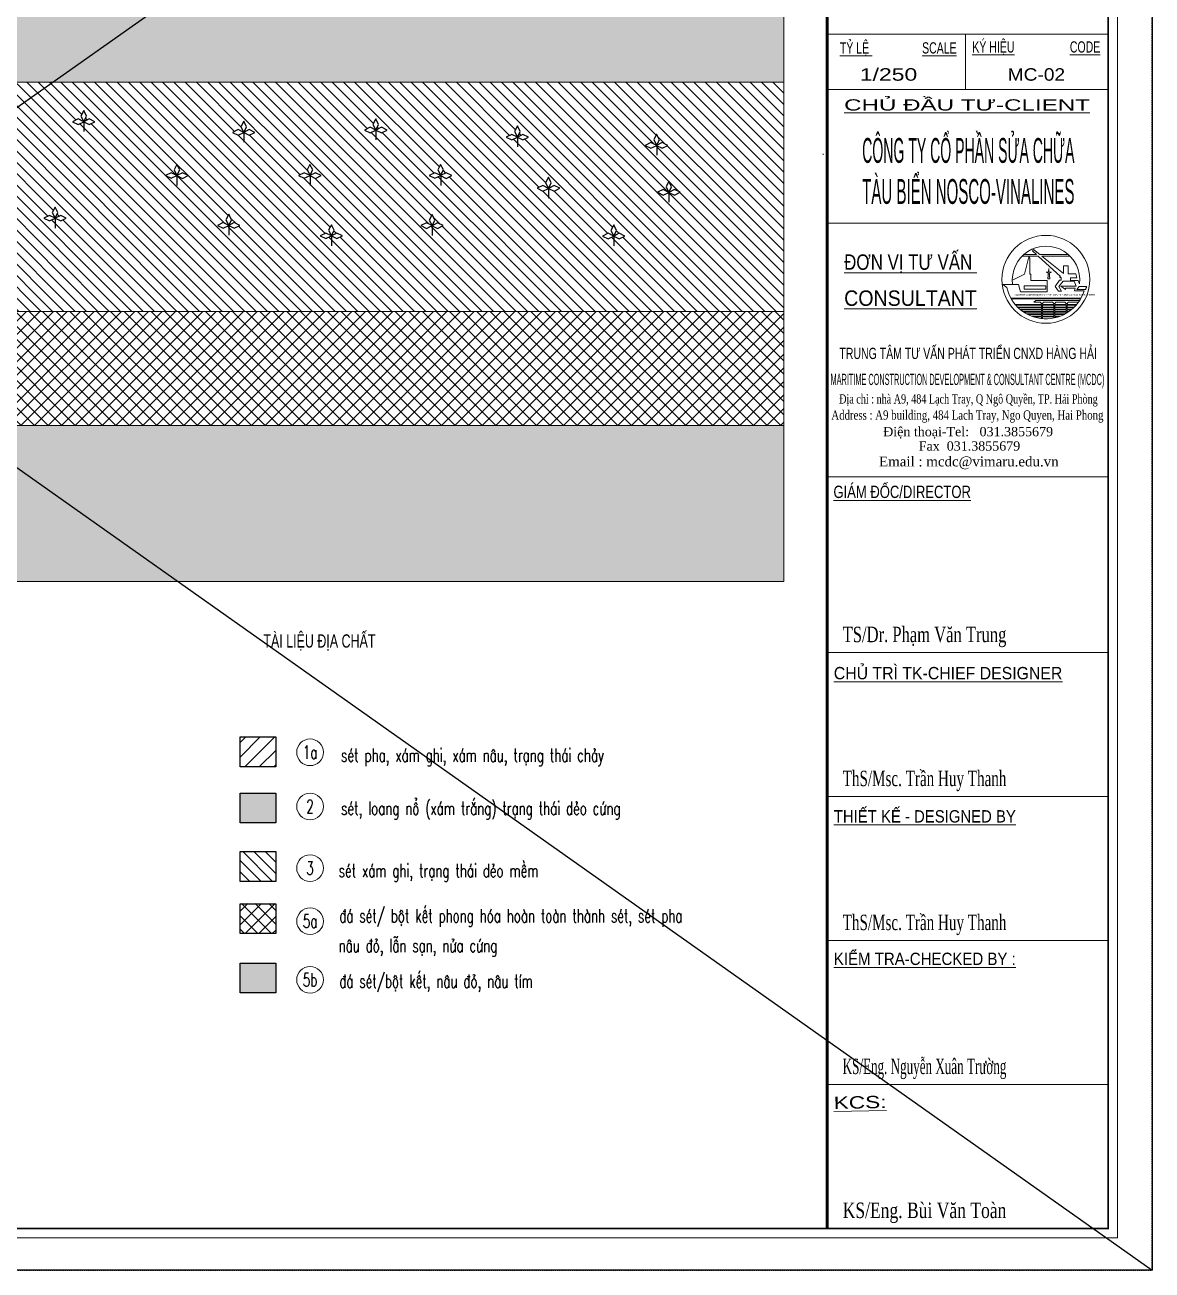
# Model space of a CAD drawing. Header units: millimetres. Extents: x -95488 to 835450, y -398213 to -214134.
# Drawn here: x -30869 to 13196, y -398213 to -349514 of the extents above; entities that cross this region are included whole.
import ezdxf
from ezdxf.enums import TextEntityAlignment as Align

# ---------------------------------------------------------------- set-up
doc = ezdxf.new("R2010")
doc.units = ezdxf.units.MM
doc.header["$MEASUREMENT"] = 0
doc.linetypes.add('HIDDEN', pattern=[0.375, 0.25, -0.125])
doc.layers.add('00 MV', color=3, linetype='Continuous', plot=False)
for name, color, linetype, lineweight in [('01 TEXT', 7, 'Continuous', 13), ('MANH1', 251, 'Continuous', 13), ('TEXT', 2, 'Continuous', 20), ('THAY', 7, 'Continuous', 25), ('THAY1', 9, 'Continuous', 20)]:
    doc.layers.add(name, color=color, linetype=linetype, lineweight=lineweight)
for name, color, linetype in [('Border', 2, 'Continuous'), ('Hatch', 250, 'Continuous'), ('Net vang', 2, 'Continuous')]:
    doc.layers.add(name, color=color, linetype=linetype)
doc.styles.add('GHI_CHU', font='VHARIAL_0.TTF', dxfattribs={"width": 0.8})
doc.styles.add('khung ban ve - kien phat', font='VHBLACK_0.TTF', dxfattribs={"width": 0.6})
doc.styles.add('phuc', font='VNTIME.TTF', dxfattribs={"width": 0.9})
doc.styles.add('TCK', font='VHAVANB_0.TTF', dxfattribs={"width": 0.85, "height": 200})
doc.styles.add('THUONG', font='vnsimli.shx', dxfattribs={"width": 0.55})

msp = doc.modelspace()

# ---------------------------------------------------------------- hatches: boundary and pattern name
at = {"layer": 'Hatch'}
h = msp.add_hatch(dxfattribs=at)
h.set_pattern_fill('ANSI31', color=256, scale=3200, style=0)
h.set_pattern_definition([(45, (0, 58952.28), (-282.8427, 282.8427), [])])
h.paths.add_polyline_path([(-21064.4, -377362.6), (-22450.8, -377362.6), (-22450.8, -378531.6), (-21064.4, -378531.6)])
h.paths.add_polyline_path([(-70038.5, -340652.6), (-81000.8, -340652.6), (-87000.8, -338652.6), (-88000.8, -338652.6), (-88000.8, -348852.6), (-70038.5, -348852.6)])
edge = h.paths.add_edge_path(flags=16)
edge.add_ellipse((-81289.1, -346461.3), major_axis=(803, 0.2), ratio=1, start_angle=0, end_angle=360)
h.paths.add_polyline_path([(-86408.1, -340374.1), (-86408.1, -339374.1), (-83408.1, -340374.1)], flags=16)
h.paths.add_polyline_path([(-57813.1, -340770.9, -0.1300124), (-58296.2, -340452.6), (-59100.8, -340452.6), (-59824.5, -340834.4), (-59668.9, -340952.6), (-60458.9, -340952.6), (-60063.9, -340652.6), (-62291.3, -340652.6), (-64614.1, -340652.6), (-64482.5, -340752.6), (-65272.4, -340752.6), (-65140.8, -340652.6), (-69786.6, -340652.6), (-69786.6, -348852.6), (-58967.6, -348852.6)])
h.paths.add_polyline_path([(-57700.8, -343520.4), (-58462.5, -348852.6), (-57700.8, -348852.6)])
h.paths.add_polyline_path([(-56200.8, -340452.6), (-56609.8, -340452.6, -0.1783779), (-57300.8, -340819.4), (-57300.8, -348852.6), (-56200.8, -348852.6)])
h.paths.add_polyline_path([(-54700.8, -340452.6), (-55800.8, -340452.6), (-55800.8, -348852.6), (-54700.8, -348852.6)])
h.paths.add_polyline_path([(-53200.8, -340452.6), (-54300.8, -340452.6), (-54300.8, -348852.6), (-53200.8, -348852.6)])
h.paths.add_polyline_path([(-51750.8, -340452.6), (-52800.8, -340452.6), (-52800.8, -348852.6), (-51750.8, -348852.6)])
h.paths.add_polyline_path([(-48250.8, -340452.6), (-51250.8, -340452.6), (-51250.8, -348852.6), (-48250.8, -348852.6)])
h.paths.add_polyline_path([(-46820.5, -340452.6), (-47500.8, -340452.6), (-47633.9, -340452.6), (-46433.9, -348852.6), (-21627.7, -348852.6)])
h.paths.add_polyline_path([(-36435.5, -344821.7), (-33435.5, -345821.7), (-36435.5, -345821.7)], flags=16)
h.paths.add_polyline_path([(-47750.8, -343170.4), (-47750.8, -348852.6), (-46939, -348852.6)])
h.paths.add_polyline_path([(-76797.9, -342672.2), (-75203.6, -342672.2), (-75203.6, -343462.8), (-76797.9, -343462.8)], flags=24)
h.paths.add_polyline_path([(-70314.9, -342671.4), (-68686.6, -342671.4), (-68686.6, -343462.8), (-70314.9, -343462.8)], flags=9)
h.paths.add_polyline_path([(-70315.1, -344232.2), (-68686.5, -344232.2), (-68686.5, -345022.8), (-70315.1, -345022.8)], flags=9)
h.paths.add_polyline_path([(-85479.5, -341171.8), (-84994.1, -341171.8), (-84994.1, -340391.8), (-85479.5, -340391.8)], flags=24)
h.paths.add_polyline_path([(-86813.3, -340295.5), (-86472.8, -340295.5), (-86472.8, -339515.5), (-86813.3, -339515.5)], flags=24)
h.paths.add_polyline_path([(-81676.6, -346861.7), (-80901.6, -346861.7), (-80901.6, -346081.7), (-81676.6, -346081.7)], flags=8)
h.paths.add_polyline_path([(-63797.9, -342672.2), (-62203.6, -342672.2), (-62203.6, -343462.8), (-63797.9, -343462.8)], flags=24)
h.paths.add_polyline_path([(-58282.3, -342672.2), (-57219.3, -342672.2), (-57219.3, -343462.8), (-58282.3, -343462.8)], flags=9)
h.paths.add_polyline_path([(-62355.3, -342060.8), (-60292.6, -342060.8), (-60292.6, -341280.8), (-62355.3, -341280.8)], flags=24)
h.paths.add_polyline_path([(-67157.1, -341885.1), (-65416.3, -341885.1), (-65416.3, -341105.1), (-67157.1, -341105.1)], flags=24)
h.paths.add_polyline_path([(-57406.5, -342672.2), (-56095, -342672.2), (-56095, -343462.8), (-57406.5, -343462.8)], flags=9)
h.paths.add_polyline_path([(-55906.5, -342672.2), (-54595, -342672.2), (-54595, -343462.8), (-55906.5, -343462.8)], flags=9)
h.paths.add_polyline_path([(-54406.5, -342672.2), (-53095, -342672.2), (-53095, -343462.8), (-54406.5, -343462.8)], flags=9)
h.paths.add_polyline_path([(-53547.9, -344232.2), (-51953.6, -344232.2), (-51953.6, -345022.8), (-53547.9, -345022.8)], flags=9)
h.paths.add_polyline_path([(-52906.5, -342672.2), (-51595, -342672.2), (-51595, -343462.8), (-52906.5, -343462.8)], flags=9)
h.paths.add_polyline_path([(-50423.5, -342671.4), (-49078, -342671.4), (-49078, -343462.8), (-50423.5, -343462.8)], flags=24)
h.paths.add_polyline_path([(-45569.4, -347596.5), (-39846.9, -347596.5), (-39846.9, -346556.5), (-45569.4, -346556.5)], flags=24)
h.paths.add_polyline_path([(-35506.9, -346619.4), (-35021.5, -346619.4), (-35021.5, -345839.4), (-35506.9, -345839.4)], flags=24)
h.paths.add_polyline_path([(-36840.7, -345743.1), (-36500.2, -345743.1), (-36500.2, -344963.1), (-36840.7, -344963.1)], flags=24)
h = msp.add_hatch(dxfattribs=at)
h.set_pattern_fill('ANSI33', color=256, scale=2200, style=0)
h.set_pattern_definition([(45, (0, 58952.3), (-388.9087, 388.9087), []), (45, (388.9, 58952.3), (-388.9087, 388.9087), [275, -137.5])])
h.paths.add_polyline_path([(-21064.4, -380725.7), (-21064.4, -379556.7), (-22450.8, -379556.7), (-22450.8, -380725.7)])
h.paths.add_polyline_path([(-1197.8, -351752.7), (-1197.8, -349152.6), (-10063.1, -349152.6), (-10063.1, -349156), (-12937.5, -349156), (-12937.5, -349152.6), (-16000.8, -349152.6), (-20728, -349152.6), (-21627.7, -348852.6), (-46433.9, -348852.6), (-46019.7, -351752.6)])
h.paths.add_polyline_path([(-46939, -348852.6), (-47750.8, -348852.6), (-47750.8, -351752.6), (-46524.7, -351752.6)])
h.paths.add_polyline_path([(-48250.8, -351752.6), (-48250.8, -348852.6), (-51250.8, -348852.6), (-51250.8, -351752.6)])
h.paths.add_polyline_path([(-51750.8, -348852.6), (-52800.8, -348852.6), (-52800.8, -351752.6), (-51750.8, -351752.6)])
h.paths.add_polyline_path([(-53200.8, -348852.6), (-54300.8, -348852.6), (-54300.8, -351752.6), (-53200.8, -351752.6)])
h.paths.add_polyline_path([(-55800.8, -351752.6), (-54700.8, -351752.6), (-54700.8, -348852.6), (-55800.8, -348852.6)])
h.paths.add_polyline_path([(-56200.8, -348852.6), (-57300.8, -348852.6), (-57300.8, -351752.6), (-56200.8, -351752.6)])
h.paths.add_polyline_path([(-57700.8, -351752.6), (-57700.8, -348852.6), (-58462.5, -348852.6), (-58876.8, -351752.6)])
h.paths.add_polyline_path([(-59381.9, -351752.6), (-58967.6, -348852.6), (-69786.6, -348852.6), (-69786.6, -351752.6)])
h.paths.add_polyline_path([(-70038.5, -351752.6), (-70038.5, -348852.6), (-88000.8, -348852.6), (-88000.8, -351752.6)])
h.paths.add_polyline_path([(-81531.7, -350892.6), (-81046.4, -350892.6), (-81046.4, -350112.6), (-81531.7, -350112.6)], flags=24)
h = msp.add_hatch(dxfattribs=at)
h.set_pattern_fill('ANSI31', color=256, scale=2500, angle=90, style=0)
h.set_pattern_definition([(135, (0, 58952.28), (-220.97087, -220.97087), [])])
h.paths.add_polyline_path([(-21064.4, -381846.1), (-22450.8, -381846.1), (-22450.8, -383015.1), (-21064.4, -383015.1)])
h.paths.add_polyline_path([(-1197.8, -353152.6), (-1197.8, -351752.7), (-46019.7, -351752.6), (-44739, -360717), (-1197.8, -360717)])
h.paths.add_polyline_path([(-21876.3, -353718.2), (-22096.3, -353828.2), (-22314.9, -353721.2), (-22536.3, -353828), (-22756.3, -353718.2), (-22536.3, -353608.2), (-22313.5, -353718.8), (-22312.9, -353717.5), (-22424.8, -353501.3), (-22314.8, -353281.3), (-22204.8, -353501.3), (-22311.7, -353715.2), (-22311.7, -353719.7), (-22096.3, -353608.2)], flags=16)
h.paths.add_polyline_path([(-20167.5, -355404.7), (-19947.6, -355294.7), (-19724.7, -355405.3), (-19724.1, -355404), (-19836, -355187.7), (-19726, -354967.7), (-19616, -355187.7), (-19722.9, -355401.7), (-19722.9, -355406.2), (-19507.5, -355294.7), (-19287.5, -355404.7), (-19507.6, -355514.7), (-19726.1, -355407.7), (-19947.5, -355514.5)], flags=16)
h.paths.add_polyline_path([(-22901.3, -356919.7), (-22791.3, -357139.7), (-22898.3, -357353.6), (-22898.3, -357358.1), (-22682.8, -357246.6), (-22462.8, -357356.6), (-22682.9, -357466.6), (-22901.4, -357359.6), (-23122.9, -357466.5), (-23342.8, -357356.6), (-23122.9, -357246.6), (-22900.1, -357357.2), (-22899.4, -357355.9), (-23011.3, -357139.7)], flags=16)
h.paths.add_polyline_path([(-24488.4, -355404.7), (-24708.4, -355514.7), (-24927, -355407.7), (-25148.4, -355514.5), (-25368.4, -355404.7), (-25148.4, -355294.7), (-24925.6, -355405.3), (-24925, -355404), (-25036.9, -355187.7), (-24926.9, -354967.7), (-24816.9, -355187.7), (-24923.8, -355401.7), (-24923.8, -355406.2), (-24708.4, -355294.7)], flags=16)
h.paths.add_polyline_path([(-18889.1, -357326.9), (-18779.1, -357546.9), (-18886.1, -357760.8), (-18886.1, -357765.3), (-18670.6, -357653.8), (-18450.6, -357763.8), (-18670.7, -357873.8), (-18889.2, -357766.8), (-19110.7, -357873.7), (-19330.6, -357763.8), (-19110.7, -357653.8), (-18887.9, -357764.4), (-18887.2, -357763.1), (-18999.1, -357546.9)], flags=16)
h.paths.add_polyline_path([(-17593.2, -353625.2), (-17373.2, -353515.2), (-17150.4, -353625.8), (-17149.8, -353624.5), (-17261.6, -353408.3), (-17151.6, -353188.3), (-17041.6, -353408.3), (-17148.6, -353622.2), (-17148.6, -353626.7), (-16933.2, -353515.2), (-16713.2, -353625.2), (-16933.2, -353735.2), (-17151.8, -353628.2), (-17373.2, -353735.1)], flags=16)
h.paths.add_polyline_path([(-15059.5, -355404.7), (-14839.6, -355294.7), (-14616.8, -355405.3), (-14616.1, -355404), (-14728, -355187.7), (-14618, -354967.7), (-14508, -355187.7), (-14615, -355401.7), (-14615, -355406.2), (-14399.5, -355294.7), (-14179.5, -355404.7), (-14399.6, -355514.7), (-14618.1, -355407.7), (-14839.6, -355514.5)], flags=16)
h.paths.add_polyline_path([(-15395.2, -357363.9), (-15175.3, -357253.9), (-14952.5, -357364.5), (-14951.8, -357363.2), (-15063.7, -357147), (-14953.7, -356927), (-14843.7, -357147), (-14950.7, -357360.9), (-14950.7, -357365.4), (-14735.2, -357253.9), (-14515.2, -357363.9), (-14735.3, -357473.9), (-14953.8, -357367), (-15175.2, -357473.8)], flags=16)
h.paths.add_polyline_path([(-28131.2, -353302.3), (-28351.3, -353412.3), (-28569.8, -353305.3), (-28791.3, -353412.2), (-29011.2, -353302.3), (-28791.3, -353192.3), (-28568.5, -353302.9), (-28567.8, -353301.6), (-28679.7, -353085.4), (-28569.7, -352865.4), (-28459.7, -353085.4), (-28566.7, -353299.3), (-28566.7, -353303.8), (-28351.2, -353192.3)], flags=16)
h.paths.add_polyline_path([(-29250.2, -357073), (-29470.3, -357182.9), (-29688.8, -357076), (-29910.3, -357182.8), (-30130.2, -357073), (-29910.3, -356962.9), (-29687.5, -357073.5), (-29686.8, -357072.2), (-29798.7, -356856), (-29688.7, -356636), (-29578.7, -356856), (-29685.7, -357069.9), (-29685.7, -357074.4), (-29470.2, -356963)], flags=16)
h.paths.add_polyline_path([(-12057.9, -353904.1), (-11838, -353794.1), (-11615.2, -353904.7), (-11614.5, -353903.4), (-11726.4, -353687.2), (-11616.4, -353467.2), (-11506.4, -353687.2), (-11613.4, -353901.1), (-11613.4, -353905.6), (-11397.9, -353794.1), (-11177.9, -353904.1), (-11398, -354014.1), (-11616.5, -353907.1), (-11838, -354014)], flags=16)
h.paths.add_polyline_path([(-10843.4, -355905.7), (-10623.4, -355795.7), (-10400.6, -355906.3), (-10400, -355905), (-10511.9, -355688.8), (-10401.9, -355468.8), (-10291.9, -355688.8), (-10398.8, -355902.7), (-10398.8, -355907.2), (-10183.4, -355795.7), (-9963.4, -355905.7), (-10183.4, -356015.7), (-10402, -355908.7), (-10623.4, -356015.6)], flags=16)
h.paths.add_polyline_path([(-32149.4, -355110.8), (-32369.5, -355220.7), (-32588, -355113.8), (-32809.4, -355220.6), (-33029.4, -355110.8), (-32809.5, -355000.7), (-32586.7, -355111.4), (-32586, -355110), (-32697.9, -354893.8), (-32587.9, -354673.8), (-32477.9, -354893.8), (-32584.8, -355107.7), (-32584.8, -355112.3), (-32369.4, -355000.8)], flags=16)
h.paths.add_polyline_path([(-34143.1, -353568.9), (-34363.2, -353678.9), (-34581.7, -353571.9), (-34803.1, -353678.8), (-35023.1, -353568.9), (-34803.2, -353458.9), (-34580.4, -353569.5), (-34579.7, -353568.2), (-34691.6, -353352), (-34581.6, -353132), (-34471.6, -353352), (-34578.6, -353565.9), (-34578.6, -353570.4), (-34363.1, -353458.9)], flags=16)
h.paths.add_polyline_path([(-34283.9, -356361.4), (-34504, -356471.4), (-34722.5, -356364.4), (-34943.9, -356471.2), (-35163.9, -356361.4), (-34944, -356251.4), (-34721.2, -356362), (-34720.5, -356360.7), (-34832.4, -356144.4), (-34722.4, -355924.4), (-34612.4, -356144.4), (-34719.3, -356358.4), (-34719.3, -356362.9), (-34503.9, -356251.4)], flags=16)
h.paths.add_polyline_path([(-8293.8, -357775.6), (-8073.9, -357665.6), (-7851.1, -357776.2), (-7850.4, -357774.9), (-7962.3, -357558.7), (-7852.3, -357338.7), (-7742.3, -357558.7), (-7849.3, -357772.6), (-7849.3, -357777.1), (-7633.8, -357665.6), (-7413.9, -357775.6), (-7633.9, -357885.6), (-7852.4, -357778.6), (-8073.9, -357885.4)], flags=16)
h.paths.add_polyline_path([(-6615.7, -354229.5), (-6395.8, -354119.5), (-6173, -354230.1), (-6172.3, -354228.8), (-6284.2, -354012.6), (-6174.2, -353792.6), (-6064.2, -354012.6), (-6171.2, -354226.5), (-6171.2, -354231), (-5955.7, -354119.5), (-5735.7, -354229.5), (-5955.8, -354339.5), (-6174.3, -354232.5), (-6395.8, -354339.3)], flags=16)
h.paths.add_polyline_path([(-6137.4, -356061.1), (-5917.5, -355951.1), (-5694.7, -356061.7), (-5694, -356060.4), (-5805.9, -355844.2), (-5695.9, -355624.2), (-5585.9, -355844.2), (-5692.9, -356058.1), (-5692.9, -356062.6), (-5477.4, -355951.1), (-5257.4, -356061.1), (-5477.5, -356171.1), (-5696, -356064.1), (-5917.5, -356171)], flags=16)
h.paths.add_polyline_path([(-39241.9, -355574.1), (-39462, -355684.1), (-39680.5, -355577.1), (-39901.9, -355684), (-40121.9, -355574.1), (-39902, -355464.1), (-39679.1, -355574.7), (-39678.5, -355573.4), (-39790.4, -355357.2), (-39680.4, -355137.2), (-39570.4, -355357.2), (-39677.3, -355571.1), (-39677.3, -355575.6), (-39461.9, -355464.1)], flags=16)
h.paths.add_polyline_path([(-41126.8, -353039.6), (-41346.9, -353149.6), (-41565.4, -353042.6), (-41786.9, -353149.5), (-42006.8, -353039.6), (-41786.9, -352929.6), (-41564.1, -353040.2), (-41563.4, -353038.9), (-41675.3, -352822.7), (-41565.3, -352602.7), (-41455.3, -352822.7), (-41562.3, -353036.6), (-41562.3, -353041.1), (-41346.8, -352929.6)], flags=16)
h.paths.add_polyline_path([(-41980.5, -356986.9), (-42200.6, -357096.9), (-42419.1, -356990), (-42640.6, -357096.8), (-42860.5, -356986.9), (-42640.6, -356876.9), (-42417.8, -356987.5), (-42417.1, -356986.2), (-42529, -356770), (-42419, -356550), (-42309, -356770), (-42416, -356983.9), (-42416, -356988.4), (-42200.5, -356876.9)], flags=16)
h.paths.add_polyline_path([(-43835.2, -355306.1), (-44055.3, -355416.1), (-44273.8, -355309.1), (-44495.3, -355416), (-44715.2, -355306.1), (-44495.3, -355196.1), (-44272.5, -355306.7), (-44271.8, -355305.4), (-44383.7, -355089.2), (-44273.7, -354869.2), (-44163.7, -355089.2), (-44270.7, -355303.1), (-44270.7, -355307.6), (-44055.2, -355196.1)], flags=16)
h.paths.add_polyline_path([(-46524.7, -351752.6), (-47750.8, -351752.6), (-47750.8, -360717), (-45244.1, -360717)])
h.paths.add_polyline_path([(-48250.8, -351752.6), (-51250.8, -351752.6), (-51250.8, -360717), (-48250.8, -360717)])
h.paths.add_polyline_path([(-51750.8, -353869.5), (-51828.1, -353908.1), (-52046.7, -353801.2), (-52268.1, -353908), (-52488.1, -353798.2), (-52268.1, -353688.1), (-52045.3, -353798.8), (-52044.6, -353797.4), (-52156.5, -353581.2), (-52046.5, -353361.2), (-51936.5, -353581.2), (-52043.5, -353795.1), (-52043.5, -353799.6), (-51828.1, -353688.2), (-51750.8, -353726.8), (-51750.8, -351752.6), (-52800.8, -351752.6), (-52800.8, -360717), (-51750.8, -360717)])
h.paths.add_polyline_path([(-53200.8, -351752.6), (-54300.8, -351752.6), (-54300.8, -360717), (-53200.8, -360717)])
h.paths.add_polyline_path([(-53836.6, -355149.2), (-54058, -355256), (-54278, -355146.2), (-54058.1, -355036.1), (-53835.3, -355146.8), (-53834.6, -355145.4), (-53946.5, -354929.2), (-53836.5, -354709.2), (-53726.5, -354929.2), (-53833.4, -355143.1), (-53833.4, -355147.7), (-53618, -355036.2), (-53398, -355146.2), (-53618.1, -355256.1)], flags=16)
h.paths.add_polyline_path([(-54700.8, -351752.6), (-55800.8, -351752.6), (-55800.8, -352827.3), (-55595.3, -352929.3), (-55594.7, -352928), (-55706.5, -352711.8), (-55596.5, -352491.8), (-55486.5, -352711.8), (-55593.5, -352925.7), (-55593.5, -352930.2), (-55378.1, -352818.7), (-55158.1, -352928.7), (-55378.1, -353038.7), (-55596.7, -352931.8), (-55800.8, -353030.2), (-55800.8, -360717), (-54700.8, -360717)])
h.paths.add_polyline_path([(-56200.8, -351752.6), (-57300.8, -351752.6), (-57300.8, -360717), (-56200.8, -360717)])
h.paths.add_polyline_path([(-57700.8, -351752.6), (-58876.8, -351752.6), (-60157.4, -360717), (-57700.8, -360717)])
h.paths.add_polyline_path([(-58197.8, -355974.9), (-58419.3, -356081.7), (-58639.2, -355971.9), (-58419.3, -355861.8), (-58196.5, -355972.5), (-58195.8, -355971.1), (-58307.7, -355754.9), (-58197.7, -355534.9), (-58087.7, -355754.9), (-58194.7, -355968.8), (-58194.7, -355973.4), (-57979.2, -355861.9), (-57759.2, -355971.9), (-57979.3, -356081.8)], flags=16)
h.paths.add_polyline_path([(-59563.1, -353021), (-59630.4, -352988.1), (-59851.9, -353094.9), (-60071.9, -352985.1), (-59851.9, -352875), (-59629.1, -352985.7), (-59628.4, -352984.3), (-59740.3, -352768.1), (-59630.3, -352548.1), (-59525.5, -352757.8), (-59381.9, -351752.6), (-69786.6, -351752.6), (-69786.6, -360717), (-60662.5, -360717)])
h.paths.add_polyline_path([(-66410.3, -356168.7), (-66630.3, -356278.7), (-66848.9, -356171.7), (-67070.3, -356278.6), (-67290.3, -356168.7), (-67070.3, -356058.7), (-66847.5, -356169.3), (-66846.9, -356168), (-66958.8, -355951.8), (-66848.8, -355731.8), (-66738.8, -355951.8), (-66845.7, -356165.7), (-66845.7, -356170.2), (-66630.3, -356058.7)], flags=16)
h.paths.add_polyline_path([(-63085.8, -354506.4), (-63307.3, -354613.2), (-63527.2, -354503.3), (-63307.3, -354393.3), (-63084.5, -354503.9), (-63083.8, -354502.6), (-63195.7, -354286.4), (-63085.7, -354066.4), (-62975.7, -354286.4), (-63082.7, -354500.3), (-63082.7, -354504.8), (-62867.2, -354393.3), (-62647.2, -354503.3), (-62867.3, -354613.3)], flags=16)
h.paths.add_polyline_path([(-68064.4, -352529.1), (-68285.8, -352635.9), (-68505.8, -352526), (-68285.8, -352416), (-68063, -352526.6), (-68062.3, -352525.3), (-68174.2, -352309.1), (-68064.2, -352089.1), (-67954.2, -352309.1), (-68061.2, -352523), (-68061.2, -352527.5), (-67845.8, -352416), (-67625.8, -352526), (-67845.8, -352636)], flags=16)
h.paths.add_polyline_path([(-70038.5, -351752.6), (-88000.8, -351752.6), (-88000.8, -360717), (-70038.5, -360717)])
h.paths.add_polyline_path([(-74293.7, -356232.4), (-74515.1, -356339.3), (-74735.1, -356229.4), (-74515.2, -356119.4), (-74292.4, -356230), (-74291.7, -356228.7), (-74403.6, -356012.5), (-74293.6, -355792.5), (-74183.6, -356012.5), (-74290.5, -356226.4), (-74290.5, -356230.9), (-74075.1, -356119.4), (-73855.1, -356229.4), (-74075.2, -356339.4)], flags=16)
h.paths.add_polyline_path([(-79368.3, -354745), (-79589.8, -354851.8), (-79809.8, -354742), (-79589.8, -354632), (-79367, -354742.6), (-79366.3, -354741.3), (-79478.2, -354525.1), (-79368.2, -354305.1), (-79258.2, -354525.1), (-79365.2, -354739), (-79365.2, -354743.5), (-79149.8, -354632), (-78929.8, -354742), (-79149.8, -354852)], flags=16)
h.paths.add_polyline_path([(-76329.6, -352771.9), (-76551.1, -352878.7), (-76771, -352768.9), (-76551.1, -352658.9), (-76328.3, -352769.5), (-76327.6, -352768.2), (-76439.5, -352552), (-76329.5, -352332), (-76219.5, -352552), (-76326.5, -352765.9), (-76326.5, -352770.4), (-76111, -352658.9), (-75891, -352768.9), (-76111.1, -352878.9)], flags=16)
h.paths.add_polyline_path([(-71362.2, -354408.1), (-71142.2, -354298.1), (-70919.4, -354408.7), (-70918.7, -354407.4), (-71030.6, -354191.2), (-70920.6, -353971.2), (-70810.6, -354191.2), (-70917.6, -354405.1), (-70917.6, -354409.6), (-70702.2, -354298.1), (-70482.2, -354408.1), (-70702.2, -354518.1), (-70920.7, -354411.1), (-71142.2, -354517.9)], flags=16)
h.paths.add_polyline_path([(-82566.7, -356097.6), (-82786.8, -356207.5), (-83005.3, -356100.6), (-83226.8, -356207.4), (-83446.7, -356097.6), (-83226.8, -355987.5), (-83004, -356098.2), (-83003.3, -356096.8), (-83115.2, -355880.6), (-83005.2, -355660.6), (-82895.2, -355880.6), (-83002.2, -356094.6), (-83002.2, -356099.1), (-82786.7, -355987.6)], flags=16)
h.paths.add_polyline_path([(-84061.5, -352992.2), (-84281.5, -353102.1), (-84500, -352995.2), (-84721.5, -353102), (-84941.5, -352992.2), (-84721.5, -352882.1), (-84498.7, -352992.7), (-84498, -352991.4), (-84609.9, -352775.2), (-84499.9, -352555.2), (-84389.9, -352775.2), (-84496.9, -352989.1), (-84496.9, -352993.6), (-84281.5, -352882.2)], flags=16)
h.paths.add_polyline_path([(-45725.1, -353190.6), (-45400.6, -354034.2), (-44672.6, -353754.2), (-44997, -352910.6)], flags=24)
h.paths.add_polyline_path([(-60010.3, -355178.4), (-59869.5, -354285.6), (-60640, -354164.2), (-60780.7, -355056.9)], flags=24)
h.paths.add_polyline_path([(-81531.7, -355092.6), (-81046.4, -355092.6), (-81046.4, -354312.6), (-81531.7, -354312.6)], flags=24)
h = msp.add_hatch(dxfattribs=at)
h.set_pattern_fill('ANSI37', color=256, scale=3000, style=0)
h.set_pattern_definition([(45, (0, -93909.34), (-265.16504, 265.16504), []), (135, (0, -93909.34), (-265.16504, -265.16504), [])])
h.paths.add_polyline_path([(-21064.4, -383876.8), (-22450.8, -383876.8), (-22450.8, -385045.8), (-21064.4, -385045.8)])
h.paths.add_polyline_path([(-1197.8, -365175.5), (-1197.8, -360717), (-44739, -360717), (-44656.2, -361297.1), (-45151.1, -361367.9), (-45244.1, -360717), (-47750.8, -360717), (-47750.8, -361552.6), (-48250.8, -361552.6), (-48250.8, -360717), (-49550.8, -360717), (-49550.8, -361552.6), (-49950.8, -361552.6), (-49950.8, -360717), (-51250.8, -360717), (-51250.8, -361552.6), (-51750.8, -361552.6), (-51750.8, -360717), (-52800.8, -360717), (-52800.8, -361552.6), (-53200.8, -361552.6), (-53200.8, -360717), (-54300.8, -360717), (-54300.8, -361552.6), (-54700.8, -361552.6), (-54700.8, -360717), (-55800.8, -360717), (-55800.8, -361552.6), (-56200.8, -361552.6), (-56200.8, -360717), (-57300.8, -360717), (-57300.8, -362152.6), (-57700.8, -362152.6), (-57700.8, -360717), (-60157.4, -360717), (-60350.4, -362067.9), (-60845.4, -361997.1), (-60662.5, -360717), (-69786.6, -360717), (-69786.6, -365175.5)])
h.paths.add_polyline_path([(-70038.5, -365175.5), (-70038.5, -360717), (-88000.8, -360717), (-88000.8, -365175.5)])
edge = h.paths.add_edge_path(flags=16)
edge.add_ellipse((-81289.1, -363392.2), major_axis=(-802.9, 4.3), ratio=1, start_angle=0, end_angle=360)
h.paths.add_polyline_path([(-81708.8, -363792.6), (-80869.4, -363792.6), (-80869.4, -363012.6), (-81708.8, -363012.6)], flags=8)
h = msp.add_hatch(dxfattribs=at)
h.set_pattern_fill('DASH', color=256, scale=5000, style=0)
h.set_pattern_definition([(0, (0, -93909.34), (625, 625), [625, -625])])
h.paths.add_polyline_path([(-21064.4, -386200.5), (-22450.8, -386200.5), (-22450.8, -387369.5), (-21064.4, -387369.5)])
h.paths.add_polyline_path([(-70038.5, -365175.5), (-88000.8, -365175.5), (-88000.8, -371288.6), (-70038.5, -371288.6)])
edge = h.paths.add_edge_path(flags=16)
edge.add_ellipse((-81289.1, -368590.6), major_axis=(-802.9, 4.3), ratio=1, start_angle=0, end_angle=360)
h.paths.add_polyline_path([(-1197.8, -371288.6), (-1197.8, -365175.5), (-69786.6, -365175.5), (-69786.6, -371288.6)])
h.paths.add_polyline_path([(-81692.7, -368991), (-80885.5, -368991), (-80885.5, -368211), (-81692.7, -368211)], flags=8)

# ---------------------------------------------------------------- linework, layer by layer
at = {"color": 7}
for points in [[(-28569.7, -353305.4), (-28351.3, -353412.3), (-28131.2, -353302.3), (-28351.2, -353192.3), (-28569.7, -353305.4), (-28459.7, -353085.4), (-28569.7, -352865.4), (-28679.7, -353085.4), (-28566.7, -353303.8), (-28791.3, -353192.3), (-29011.2, -353302.3), (-28791.3, -353412.2), (-28566.7, -353303.8), (-28566.7, -353687.2)], [(-22314.8, -353721.3), (-22096.3, -353828.2), (-21876.3, -353718.2), (-22096.3, -353608.2), (-22314.8, -353721.3), (-22204.8, -353501.3), (-22314.8, -353281.3), (-22424.8, -353501.3), (-22311.7, -353719.7), (-22536.3, -353608.2), (-22756.3, -353718.2), (-22536.3, -353828), (-22311.7, -353719.7), (-22311.7, -354103.1)], [(-17151.6, -353628.3), (-16933.2, -353735.2), (-16713.2, -353625.2), (-16933.2, -353515.2), (-17151.6, -353628.3), (-17041.6, -353408.3), (-17151.6, -353188.3), (-17261.6, -353408.3), (-17148.6, -353626.7), (-17373.2, -353515.2), (-17593.2, -353625.2), (-17373.2, -353735.1), (-17148.6, -353626.7), (-17148.6, -354010.1)], [(-11616.4, -353907.2), (-11398, -354014.1), (-11177.9, -353904.1), (-11397.9, -353794.1), (-11616.4, -353907.2), (-11506.4, -353687.2), (-11616.4, -353467.2), (-11726.4, -353687.2), (-11613.4, -353905.6), (-11838, -353794.1), (-12057.9, -353904.1), (-11838, -354014), (-11613.4, -353905.6), (-11613.4, -354289)], [(-6174.2, -354232.6), (-5955.8, -354339.5), (-5735.7, -354229.5), (-5955.7, -354119.5), (-6174.2, -354232.6), (-6064.2, -354012.6), (-6174.2, -353792.6), (-6284.2, -354012.6), (-6171.2, -354231), (-6395.8, -354119.5), (-6615.7, -354229.5), (-6395.8, -354339.3), (-6171.2, -354231), (-6171.2, -354614.4)], [(-24926.9, -355407.7), (-24708.4, -355514.7), (-24488.4, -355404.7), (-24708.4, -355294.7), (-24926.9, -355407.7), (-24816.9, -355187.7), (-24926.9, -354967.7), (-25036.9, -355187.7), (-24923.8, -355406.2), (-25148.4, -355294.7), (-25368.4, -355404.7), (-25148.4, -355514.5), (-24923.8, -355406.2), (-24923.8, -355789.6)], [(-19726, -355407.7), (-19507.6, -355514.7), (-19287.5, -355404.7), (-19507.5, -355294.7), (-19726, -355407.7), (-19616, -355187.7), (-19726, -354967.7), (-19836, -355187.7), (-19722.9, -355406.2), (-19947.6, -355294.7), (-20167.5, -355404.7), (-19947.5, -355514.5), (-19722.9, -355406.2), (-19722.9, -355789.6)], [(-14618, -355407.7), (-14399.6, -355514.7), (-14179.5, -355404.7), (-14399.5, -355294.7), (-14618, -355407.7), (-14508, -355187.7), (-14618, -354967.7), (-14728, -355187.7), (-14615, -355406.2), (-14839.6, -355294.7), (-15059.5, -355404.7), (-14839.6, -355514.5), (-14615, -355406.2), (-14615, -355789.6)], [(-10401.9, -355908.8), (-10183.4, -356015.7), (-9963.4, -355905.7), (-10183.4, -355795.7), (-10401.9, -355908.8), (-10291.9, -355688.8), (-10401.9, -355468.8), (-10511.9, -355688.8), (-10398.8, -355907.2), (-10623.4, -355795.7), (-10843.4, -355905.7), (-10623.4, -356015.6), (-10398.8, -355907.2), (-10398.8, -356290.6)], [(-5695.9, -356064.2), (-5477.5, -356171.1), (-5257.4, -356061.1), (-5477.4, -355951.1), (-5695.9, -356064.2), (-5585.9, -355844.2), (-5695.9, -355624.2), (-5805.9, -355844.2), (-5692.9, -356062.6), (-5917.5, -355951.1), (-6137.4, -356061.1), (-5917.5, -356171), (-5692.9, -356062.6), (-5692.9, -356446)], [(-29688.7, -357076), (-29470.3, -357182.9), (-29250.2, -357073), (-29470.2, -356963), (-29688.7, -357076), (-29578.7, -356856), (-29688.7, -356636), (-29798.7, -356856), (-29685.7, -357074.4), (-29910.3, -356962.9), (-30130.2, -357073), (-29910.3, -357182.8), (-29685.7, -357074.4), (-29685.7, -357457.9)], [(-22901.3, -357359.7), (-22682.9, -357466.6), (-22462.8, -357356.6), (-22682.8, -357246.6), (-22901.3, -357359.7), (-22791.3, -357139.7), (-22901.3, -356919.7), (-23011.3, -357139.7), (-22898.3, -357358.1), (-23122.9, -357246.6), (-23342.8, -357356.6), (-23122.9, -357466.5), (-22898.3, -357358.1), (-22898.3, -357741.5)], [(-14953.7, -357367), (-14735.3, -357473.9), (-14515.2, -357363.9), (-14735.2, -357253.9), (-14953.7, -357367), (-14843.7, -357147), (-14953.7, -356927), (-15063.7, -357147), (-14950.7, -357365.4), (-15175.3, -357253.9), (-15395.2, -357363.9), (-15175.2, -357473.8), (-14950.7, -357365.4), (-14950.7, -357748.9)], [(-18889.1, -357766.9), (-18670.7, -357873.8), (-18450.6, -357763.8), (-18670.6, -357653.8), (-18889.1, -357766.9), (-18779.1, -357546.9), (-18889.1, -357326.9), (-18999.1, -357546.9), (-18886.1, -357765.3), (-19110.7, -357653.8), (-19330.6, -357763.8), (-19110.7, -357873.7), (-18886.1, -357765.3), (-18886.1, -358148.8)], [(-7852.3, -357778.7), (-7633.9, -357885.6), (-7413.9, -357775.6), (-7633.8, -357665.6), (-7852.3, -357778.7), (-7742.3, -357558.7), (-7852.3, -357338.7), (-7962.3, -357558.7), (-7849.3, -357777.1), (-8073.9, -357665.6), (-8293.8, -357775.6), (-8073.9, -357885.4), (-7849.3, -357777.1), (-7849.3, -358160.5)]]:
    msp.add_lwpolyline(points, dxfattribs=at)
at = {"color": 4}
msp.add_open_spline([(320.9, -354567.2), (330.6, -354567.2), (340.4, -354567.2), (350.1, -354567.2)], degree=3, dxfattribs=at)
at = {"layer": '00 MV', "color": 3, "linetype": 'HIDDEN', "ltscale": 0.1}
msp.add_lwpolyline([(-95488.4, -398212.6), (13196.2, -398212.6), (13196.2, -321364.9), (-95488.4, -321364.9)], close=True, dxfattribs=at)
at = {"layer": '01 TEXT', "color": 7}
for p, q in [((11475.6, -349872.3), (496.1, -349872.3)), ((11475.6, -352041.3), (496.1, -352041.3)), ((11475.6, -357272), (496.1, -357272)), ((11475.6, -367195.1), (496.1, -367195.1)), ((11475.4, -374061.4), (495, -374061.4)), ((11475.4, -379692.2), (495, -379692.2)), ((11475.4, -385322.9), (495, -385322.9)), ((11475.4, -390953.7), (495, -390953.7))]:
    msp.add_line(p, q, dxfattribs=at)
at = {"layer": '01 TEXT', "linetype": 'Continuous'}
msp.add_lwpolyline([(-90500.2, -396949.2), (-90500.2, -322576.6), (11841.5, -322576.6), (11841.5, -396949.2)], close=True, dxfattribs=at)
at = {"layer": '01 TEXT', "color": 4, "const_width": 64.7}
msp.add_lwpolyline([(-90134.3, -396583.2), (-90134.3, -322942.5), (11475.6, -322942.5), (11475.6, -396583.2)], close=True, dxfattribs=at)
at = {"layer": '01 TEXT', "color": 7, "const_width": 109.8}
msp.add_lwpolyline([(496.1, -322942.5), (496.1, -396583.2)], dxfattribs=at)
at = {"layer": '01 TEXT', "color": 7}
msp.add_lwpolyline([(5899.8, -349872.3), (5899.8, -352041.3)], dxfattribs=at)
at = {"layer": 'Border'}
for p, q in [((-95488.4, -321364.9), (13196.2, -398212.6)), ((-95488.4, -398212.6), (13196.2, -321364.9))]:
    msp.add_line(p, q, dxfattribs=at)
at = {"layer": 'MANH1'}
for p, q in [((-1197.8, -353152.6), (-1197.8, -349152.6)), ((-1197.8, -353152.6), (-1197.8, -371288.6)), ((-69786.6, -365175.5), (-1197.8, -365175.5)), ((-69786.6, -371288.6), (-1197.8, -371288.6))]:
    msp.add_line(p, q, dxfattribs=at)
at = {"layer": 'MANH1', "color": 7}
for p, q in [((-69786.6, -351752.6), (-1197.8, -351752.7)), ((-69786.6, -360717), (-1197.8, -360717))]:
    msp.add_line(p, q, dxfattribs=at)
at = {"layer": 'Net vang'}
msp.add_lwpolyline([(-95488.4, -321364.9), (13196.2, -321364.9), (13196.2, -398212.6), (-95488.4, -398212.6)], close=True, dxfattribs=at)
at = {"layer": 'TEXT'}
for centre in [(-19721.5, -377962.1), (-19721.5, -380079.3), (-19721.5, -382490.4), (-19721.5, -384567.8), (-19721.5, -386858.6)]:
    msp.add_circle(centre, 521.3, dxfattribs=at)
at = {"layer": 'THAY'}
for points in [[(-22450.8, -377362.6), (-21064.4, -377362.6), (-21064.4, -378531.6), (-22450.8, -378531.6)], [(-22450.8, -379556.7), (-21064.4, -379556.7), (-21064.4, -380725.7), (-22450.8, -380725.7)], [(-22450.8, -381846.1), (-21064.4, -381846.1), (-21064.4, -383015.1), (-22450.8, -383015.1)], [(-22450.8, -383882.8), (-21064.4, -383882.8), (-21064.4, -385051.8), (-22450.8, -385051.8)], [(-22450.8, -386206.5), (-21064.4, -386206.5), (-21064.4, -387375.4), (-22450.8, -387375.4)]]:
    msp.add_lwpolyline(points, close=True, dxfattribs=at)
at = {"layer": 'THAY1', "color": 0, "ltscale": 3}
for p, q in [((8564.8, -358298.9), (8520.1, -358351)), ((8674.2, -358491.3), (8520.1, -358351)), ((8804.3, -358491.3), (8564.8, -358298.9)), ((8112.4, -358559.2), (8748.8, -358559.2)), ((8184.6, -358491.3), (8674.2, -358491.3)), ((8377.9, -358590.6), (8202, -359261.5)), ((8415.5, -358639), (8377.9, -358590.6)), ((8415.5, -359266.1), (8415.5, -358639)), ((9616.4, -359349), (8748.8, -358559.2)), ((8804.3, -358491.3), (9917.4, -358491.3)), ((8888.9, -358559.2), (9989.7, -358559.2)), ((9734.8, -359238.8), (8888.9, -358559.2)), ((8202, -359261.5), (7734.2, -359498)), ((8454.1, -359266.1), (8415.5, -359266.1)), ((8454.1, -359505.3), (8454.1, -359266.1)), ((9053.3, -359186.4), (9053.3, -359179.2)), ((9053.3, -359179.2), (9149.9, -359179.2)), ((9142.4, -359231.2), (9053.3, -359186.4)), ((9120.1, -359445.9), (9120.1, -359386.3)), ((9120.1, -359386.3), (9127.7, -359386.3)), ((9127.7, -359386.3), (9127.7, -359327.2)), ((9127.7, -359327.2), (9135.3, -359327.2)), ((9135.3, -359327.2), (9135.3, -359260.7)), ((9135.3, -359260.7), (9142.4, -359260.7)), ((9142.4, -359260.7), (9142.4, -359231.2)), ((9149.9, -359179.2), (9157.3, -359039.8)), ((9157.3, -359039.8), (9164.7, -359179.2)), ((9261.3, -359179.2), (9164.7, -359179.2)), ((9172.2, -359231.2), (9261.3, -359186.4)), ((9172.2, -359260.7), (9172.2, -359231.2)), ((9179.3, -359260.7), (9172.2, -359260.7)), ((9179.3, -359327.2), (9179.3, -359260.7)), ((9186.9, -359327.2), (9179.3, -359327.2)), ((9186.9, -359386.3), (9186.9, -359327.2)), ((9194.5, -359386.3), (9186.9, -359386.3)), ((9194.5, -359445.9), (9194.5, -359386.3)), ((9261.3, -359186.4), (9261.3, -359179.2)), ((9594.3, -359393.8), (9594.3, -359356.8)), ((9594.3, -359356.8), (9616.4, -359356.8)), ((9638.5, -359393.8), (9594.3, -359393.8)), ((9616.4, -359356.8), (9616.4, -359349)), ((9638.5, -359497.1), (9638.5, -359393.8)), ((9920, -358935), (9734.8, -358935)), ((9734.8, -358935), (9734.8, -359238.8)), ((9920, -359246.1), (9920, -358935)), ((10208.8, -359246.1), (9920, -359246.1)), ((10260.5, -359408.6), (10208.8, -359246.1)), ((7979.3, -359660.4), (7365.1, -359660.6)), ((7518.4, -359784.3), (7365.1, -359660.6)), ((8053.1, -359949.9), (7979.3, -359660.4)), ((8201.7, -359852.5), (8201.7, -359718.9)), ((8201.7, -359718.9), (9038.5, -359718.9)), ((9038.5, -359852.5), (8201.7, -359852.5)), ((8454.1, -359505.3), (9090.7, -359505.3)), ((9038.5, -359718.9), (9038.5, -359852.5)), ((9090.7, -359505.3), (9090.7, -359949.9)), ((9193.7, -359445.9), (9120.1, -359445.9)), ((9120.9, -359445.9), (9194.5, -359445.9)), ((9402, -359741.8), (9579.4, -359497.1)), ((9542.3, -359933.7), (9402, -359741.8)), ((9549.6, -359741.5), (9720, -359541.8)), ((9660.8, -359933.7), (9549.6, -359741.5)), ((9579.4, -359497.1), (9638.5, -359497.1)), ((10231.2, -359726.5), (9631.1, -359726.3)), ((9631.1, -359726.3), (9631.1, -359734)), ((9631.1, -359734), (9816.4, -359867.2)), ((9720, -359541.8), (10149.4, -359541.8)), ((9816.4, -359867.2), (9816.4, -359815.3)), ((9816.4, -359815.3), (10194.4, -359815.3)), ((10009.4, -359505.1), (10009.4, -359408.6)), ((10009.4, -359408.6), (10260.5, -359408.6)), ((10305.3, -359505.1), (10009.4, -359505.1)), ((10149.4, -359541.8), (10231.2, -359726.5)), ((10194.4, -359815.3), (10164.7, -359911.5)), ((10260.4, -359867.6), (10342.7, -359741.4)), ((10602.2, -359867.6), (10260.4, -359867.6)), ((10360.4, -359638.4), (10305.3, -359505.1)), ((10342.7, -359741.4), (10631.1, -359741.4)), ((10631.1, -359793.3), (10601.3, -359793.3)), ((10601.3, -359793.3), (10601.3, -359867.6)), ((10631.1, -359741.4), (10631.1, -359793.3)), ((10419, -360199.4), (7675.5, -360199.4)), ((7689.2, -360223.7), (10405.4, -360223.7)), ((9090.7, -359949.9), (8053.1, -359949.9)), ((8646, -360288.9), (8579.5, -360355.3)), ((8579.5, -360355.3), (8824.1, -360355.3)), ((10365.7, -360288.9), (8646, -360288.9)), ((8824.1, -360355.3), (8869, -360407.5)), ((8912.5, -360406.9), (8957.3, -360355.1)), ((9305.3, -360355.1), (8957.3, -360355.1)), ((9349.9, -360406.8), (9305.3, -360355.1)), ((9394.1, -360407), (9438.8, -360355.1)), ((9787.1, -360355.1), (9438.8, -360355.1)), ((9542.3, -359933.7), (9660.8, -359933.7)), ((9831.4, -360406.9), (9787.1, -360355.1)), ((9875.3, -360406.5), (9919.9, -360355.1)), ((10320.9, -360355.1), (9919.9, -360355.1)), ((10164.7, -359911.5), (10542, -359911.5)), ((8869, -360452.1), (7849.1, -360452.1)), ((8869, -360473.7), (7867.6, -360473.7)), ((8869, -360547.6), (7936.5, -360547.6)), ((8869, -360547.6), (7936.5, -360547.6)), ((8869, -360570), (7959.3, -360570)), ((8869, -360636.8), (8032.9, -360636.8)), ((8869, -360658.5), (8059.1, -360658.5)), ((8869, -360726.8), (8149.6, -360726.8)), ((8869, -360753.7), (8189.3, -360753.7)), ((8869, -360753.7), (8189.3, -360753.7)), ((8869, -360814.4), (8290.1, -360814.4)), ((8869, -360844.7), (8347.9, -360844.7)), ((8869, -360452.1), (8869, -360407.5)), ((8869, -360547.6), (8869, -360473.7)), ((8869, -360636.8), (8869, -360570)), ((8869, -360726.8), (8869, -360658.5)), ((8869, -360814.4), (8869, -360753.7)), ((8869, -360911.3), (8869, -360844.7)), ((8912.5, -360452.1), (8912.5, -360406.9)), ((9349.9, -360452.1), (8912.5, -360452.1)), ((8912.5, -360547.6), (8912.5, -360473.7)), ((9349.9, -360473.7), (8912.5, -360473.7)), ((9349.9, -360547.6), (8912.5, -360547.6)), ((9349.9, -360547.6), (8912.5, -360547.6)), ((8912.5, -360636.8), (8912.5, -360570)), ((9349.9, -360570), (8912.5, -360570)), ((9349.9, -360636.8), (8912.5, -360636.8)), ((8912.5, -360726.8), (8912.5, -360658.5)), ((9349.9, -360658.5), (8912.5, -360658.5)), ((9349.9, -360726.8), (8912.5, -360726.8)), ((8912.5, -360814.4), (8912.5, -360753.7)), ((9349.9, -360753.7), (8912.5, -360753.7)), ((9349.9, -360753.7), (8912.5, -360753.7)), ((9349.9, -360814.4), (8912.5, -360814.4)), ((8912.5, -360911.3), (8912.5, -360844.7)), ((9349.9, -360844.7), (8912.5, -360844.7)), ((9349.9, -360452.1), (9349.9, -360406.8)), ((9349.9, -360547.6), (9349.9, -360473.7)), ((9349.9, -360636.8), (9349.9, -360570)), ((9349.9, -360726.8), (9349.9, -360658.5)), ((9349.9, -360814.4), (9349.9, -360753.7)), ((9349.9, -360911.3), (9349.9, -360844.7)), ((9394.1, -360452.1), (9394.1, -360407)), ((9831.4, -360452.1), (9394.1, -360452.1)), ((9394.1, -360547.6), (9394.1, -360473.7)), ((9831.4, -360473.7), (9394.1, -360473.7)), ((10158.1, -360547.6), (9394.1, -360547.6)), ((9831.4, -360547.6), (9394.1, -360547.6)), ((9394.1, -360636.8), (9394.1, -360570)), ((9831.4, -360570), (9394.1, -360570)), ((9831.4, -360636.8), (9394.1, -360636.8)), ((9394.1, -360726.8), (9394.1, -360658.5)), ((9831.4, -360658.5), (9394.1, -360658.5)), ((9831.4, -360726.8), (9394.1, -360726.8)), ((9394.1, -360814.4), (9394.1, -360753.7)), ((9831.4, -360753.7), (9394.1, -360753.7)), ((9831.4, -360753.7), (9394.1, -360753.7)), ((9804.4, -360814.4), (9394.1, -360814.4)), ((9394.1, -360911.3), (9394.1, -360844.7)), ((9746.6, -360844.7), (9394.1, -360844.7)), ((9831.4, -360452.1), (9831.4, -360406.9)), ((9831.4, -360547.6), (9831.4, -360473.7)), ((9831.4, -360636.8), (9831.4, -360570)), ((9831.4, -360726.8), (9831.4, -360658.5)), ((9831.4, -360799.1), (9831.4, -360753.7)), ((9875.3, -360452.1), (9875.3, -360406.5)), ((10245.5, -360452.1), (9875.3, -360452.1)), ((9875.3, -360547.6), (9875.3, -360473.7)), ((10227, -360473.7), (9875.3, -360473.7)), ((9875.3, -360636.8), (9875.3, -360570)), ((10135.3, -360570), (9875.3, -360570)), ((10061.6, -360636.8), (9875.3, -360636.8)), ((9875.3, -360726.8), (9875.3, -360658.5)), ((10035.4, -360658.5), (9875.3, -360658.5)), ((9945, -360726.8), (9875.3, -360726.8)), ((9875.3, -360772.8), (9875.3, -360753.7)), ((9905.2, -360753.7), (9875.3, -360753.7)), ((8869, -360911.3), (8501.2, -360911.3)), ((8869, -360911.3), (8501.2, -360911.3)), ((8869, -360933.5), (8565, -360933.5)), ((8869, -360999.4), (8869, -360933.5)), ((9349.9, -360911.3), (8912.5, -360911.3)), ((9349.9, -360911.3), (8912.5, -360911.3)), ((8912.5, -361003.7), (8912.5, -360933.5)), ((9349.9, -360933.5), (8912.5, -360933.5)), ((9349.9, -360980), (9349.9, -360933.5)), ((9593.3, -360911.3), (9394.1, -360911.3)), ((9394.1, -360972.3), (9394.1, -360933.5)), ((9529.5, -360933.5), (9394.1, -360933.5))]:
    msp.add_line(p, q, dxfattribs=at)
msp.add_circle((9043.6, -359464.9), 1717.2, dxfattribs=at)
for centre, radius, start, end in [((9051, -359485), 1318.4, 353.31994, 187.649), ((9047.3, -359443.1), 1566.5, 192.58371, 342.59802)]:
    msp.add_arc(centre, radius, start, end, dxfattribs=at)

# ---------------------------------------------------------------- texts
at = {"layer": '01 TEXT', "style": 'khung ban ve - kien phat', "width": 0.7}
for s, p in [('%%Utû lÖ ', (1620.4, -350632.7)), ('%%Uký hiÖu', (6991.4, -350596)), ('%%Uscale', (4880.9, -350632.7)), ('%%Ucode', (10576.9, -350596))]:
    msp.add_text(s, height=439.87, dxfattribs=at).set_placement(p, align=Align.CENTER)
at = {"layer": '01 TEXT', "color": 1, "style": 'khung ban ve - kien phat'}
for s, width, p, p2 in [('1/250', 1.127821, (1770.7, -351696.2), (4014.9, -351696.2)), ('MC-02', 0.965414, (7551.3, -351696.2), (9795.4, -351696.2))]:
    msp.add_text(s, height=487.77, dxfattribs=dict(at, width=width)).set_placement(p, p2, align=Align.FIT)
at = {"layer": '01 TEXT'}
for s, height, style, width, p, p2 in [('%%Uchñ ®Çu t\xad-client', 439.869, 'khung ban ve - kien phat', 1.401803, (1156.1, -352863.8), (10766.1, -352863.8)), ('C¤NG TY Cæ PHÇN SöA CH÷A', 970.299, 'khung ban ve - kien phat', 0.368944, (1863.4, -354908.9), (10161.5, -354908.9)), ('TµU BIÓN NOSCO-VINALINES', 970.299, 'khung ban ve - kien phat', 0.390833, (1863.4, -356513.4), (10161.5, -356513.4)), ('%%U®¬n vÞ t\xad vÊn ', 603.585, 'khung ban ve - kien phat', 0.700383, (1158, -359092.6), (6347.6, -359092.6)), ('%%Uconsultant', 603.585, 'khung ban ve - kien phat', 0.817065, (1158, -360502.1), (6347.6, -360502.1)), ('trung t©m t\xad vÊn ph¸t triÓn cnxd hµng h¶i', 439.869, 'khung ban ve - kien phat', 0.59758, (971.3, -362581), (11041.5, -362581)), ('MARITIME CONSTRUCTION DEVELOPMENT & CONSULTANT CENTRE (MCDC)', 439.869, 'khung ban ve - kien phat', 0.423497, (626.8, -363598.1), (11330.3, -363598.1)), ('§Þa chØ : nhµ A9, 484 L¹ch Tray, Q Ng« QuyÒn, TP. H¶i Phßng', 362.245, 'phuc', 0.742182, (962.3, -364321.1), (11071.1, -364321.1)), ('Address : A9 building, 484 Lach Tray, Ngo Quyen, Hai Phong', 362.245, 'phuc', 0.792147, (656.7, -364952.1), (11295.3, -364952.1)), ('%%Ugi¸m ®èc/director', 483.043, 'khung ban ve - kien phat', 0.69313, (740.2, -368017.5), (6113.3, -368017.5)), ('TS/Dr. Ph¹m V¨n Trung', 603.585, 'phuc', 0.736481, (1100, -373654.4), (7500.7, -373654.4)), ('%%Uchñ tr× tk-chief designer', 483.086, 'khung ban ve - kien phat', 0.853952, (753, -375107.1), (9688.1, -375107.1)), ('ThS/Msc. TrÇn Huy Thanh', 603.585, 'phuc', 0.670654, (1101.1, -379285.1), (7501.8, -379285.1)), ('%%UthiÕt kÕ - designed by', 483.086, 'khung ban ve - kien phat', 0.79244, (753.7, -380708), (7869.5, -380708)), ('ThS/Msc. TrÇn Huy Thanh', 603.585, 'phuc', 0.670654, (1101.1, -384915.9), (7501.8, -384915.9)), ('%%UkiÓm tra-checked by :', 483.086, 'khung ban ve - kien phat', 0.792516, (752.6, -386280.8), (7868.6, -386280.8)), ('KS/Eng. NguyÔn Xu©n Tr\xadêng', 603.585, 'phuc', 0.581481, (1100, -390546.6), (7500.7, -390546.6)), ('KS/Eng. Bïi V¨n Toµn', 603.585, 'phuc', 0.782376, (1100, -396176.2), (7500.7, -396176.2))]:
    msp.add_text(s, height=height, dxfattribs=dict(at, style=style, width=width)).set_placement(p, p2, align=Align.FIT)
at = {"layer": '01 TEXT', "style": 'phuc'}
for s, height, p in [('§iÖn tho¹i-Tel:   031.3855679', 362.245, (6004.4, -365601.7)), ('Fax  031.3855679', 362.245, (6057.8, -366163.7)), ('Email : mcdc@vimaru.edu.vn', 386.434, (6032.2, -366780.8))]:
    msp.add_text(s, height=height, dxfattribs=at).set_placement(p, align=Align.CENTER)
at = {"layer": '01 TEXT', "style": 'khung ban ve - kien phat', "width": 1.184713}
msp.add_text('%%Ukcs:', height=483.09, rotation=1.06517, dxfattribs=at).set_placement((752.6, -391911.5), (2817.9, -391873.1), align=Align.FIT)
at = {"layer": 'TEXT', "style": 'TCK', "width": 0.7}
msp.add_text('tµi liÖu ®Þa chÊt', height=520, dxfattribs=at).set_placement((-19355.3, -373608.4), align=Align.MIDDLE_CENTER)
at = {"layer": 'TEXT', "style": 'THUONG', "width": 0.65}
for s, p in [('1a', (-19721.5, -377962.1)), ('2', (-19721.5, -380079.3)), ('3', (-19721.5, -382490.4)), ('5a', (-19721.5, -384567.8)), ('5b', (-19721.5, -386858.6))]:
    msp.add_text(s, height=520, dxfattribs=at).set_placement(p, align=Align.MIDDLE)
for s, p in [('sÐt pha, x¸m ghi, x¸m n©u, tr¹ng th¸i ch¶y', (-18506.3, -378337.2)), ('sÐt, loang næ (x¸m tr¾ng) tr¹ng th¸i dÎo cøng', (-18505.6, -380410.6)), ('sÐt x¸m ghi, tr¹ng th¸i dÎo mÒm', (-18603.6, -382848.9)), ('®¸ sÐt/ bét kÕt phong hãa hoµn toµn thµnh sÐt, sÐt pha', (-18578.4, -384617.5)), ('n©u ®á, lÉn s¹n, nöa cøng', (-18603.6, -385780.8)), ('®¸ sÐt/bét kÕt, n©u ®á, n©u tÝm', (-18578.4, -387173.6))]:
    msp.add_text(s, height=520, dxfattribs=at).set_placement(p)
at = {"layer": 'THAY1', "color": 0, "ltscale": 3, "style": 'GHI_CHU', "width": 0.8}
msp.add_text('maritime construction development and consultant center', height=65.204, dxfattribs=at).set_placement((7797.2, -360109.6))

doc.saveas('drawing.dxf')
